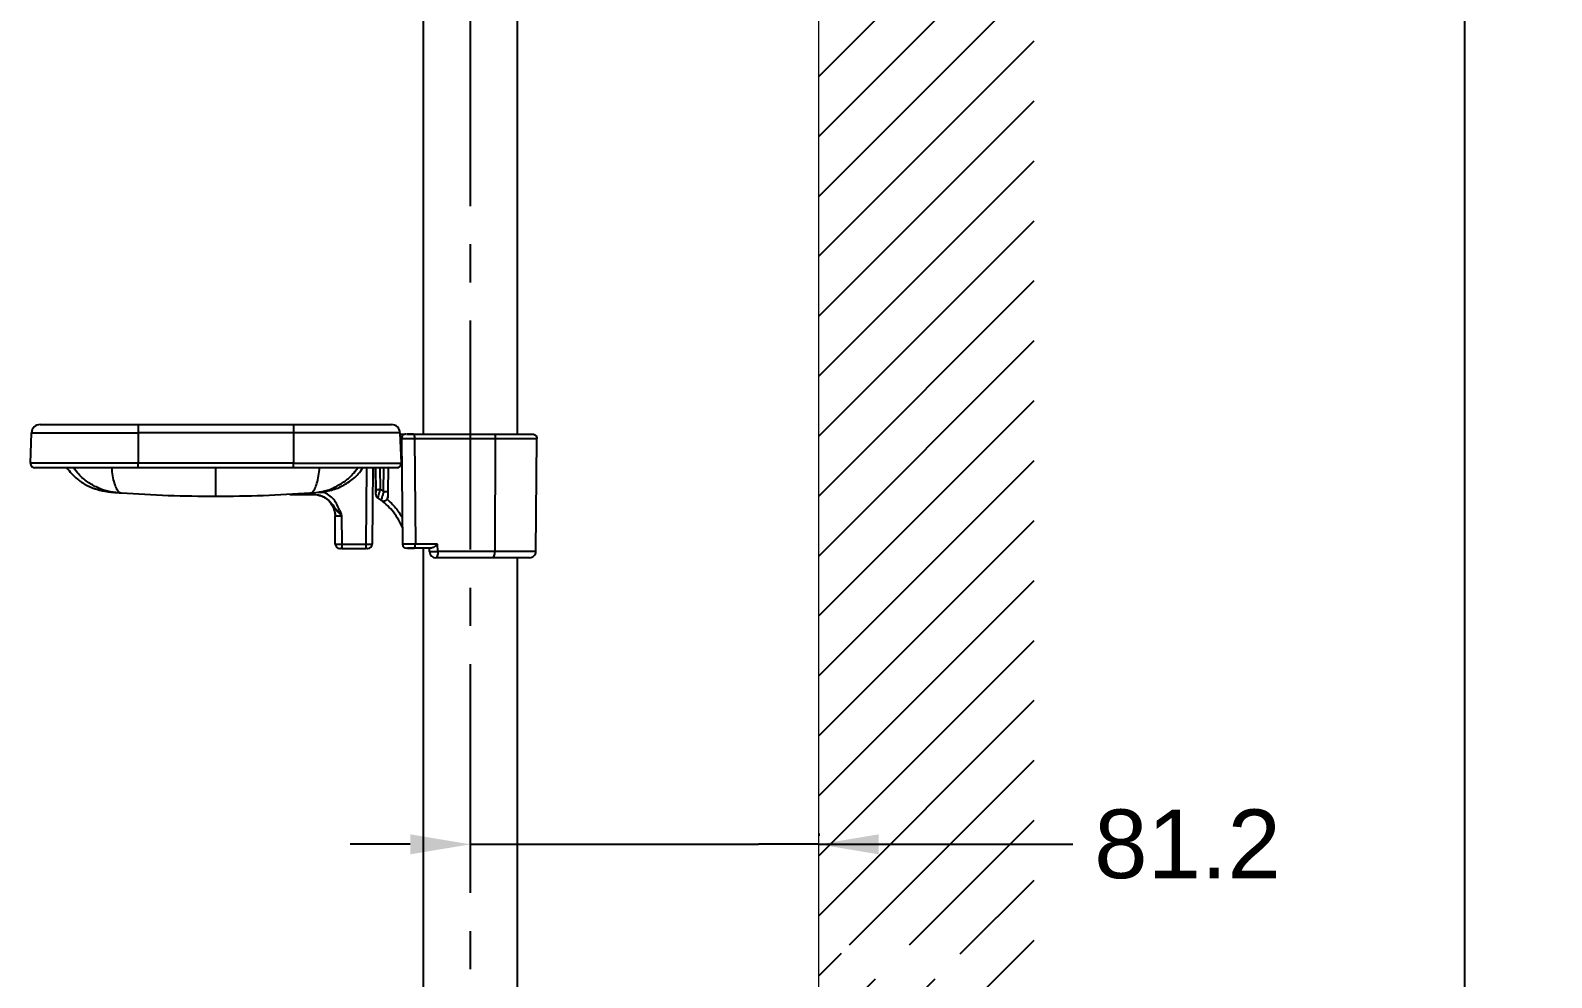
# Model space of a CAD drawing. Header units: millimetres. Extents: x 14183 to 14777, y -4239 to -3399.
# Drawn here: x 14635.8 to 14724.4, y -3894.4 to -3839.3 of the extents above; entities that cross this region are included whole.
import ezdxf

# ---------------------------------------------------------------- set-up
doc = ezdxf.new("R2010")
doc.units = ezdxf.units.MM
doc.header["$LTSCALE"] = 0.1
doc.linetypes.add('CENTER2', pattern=[28.575, 19.05, -3.175, 3.175, -3.175])
doc.linetypes.add('HIDDENX2', pattern=[19.05, 12.7, -6.35])
doc.layers.get('0').update_dxf_attribs({"lineweight": 15})
doc.layers.add('DIM', color=3, linetype='Continuous', lineweight=9)
doc.layers.add('hatch', color=2, linetype='Continuous')
doc.layers.add('HIDDEN', color=8, linetype='HIDDENX2')
doc.styles.add('ARIAL', font='arial.ttf')
doc.dimstyles.new('사본 ISO-25', dxfattribs={"dimtxt": 4, "dimasz": 3.5, "dimexe": 0.5, "dimexo": 0.625, "dimgap": 1.5, "dimtad": 1, "dimtih": 1, "dimtoh": 1, "dimdec": 1, "dimlfac": 4, "dimdsep": 46, "dimtxsty": 'ARIAL', "dimcen": 0, "dimclrd": 3, "dimclre": 3, "dimclrt": 3, "dimadec": 1, "dimazin": 0, "dimtfac": 1, "dimtdec": 1, "dimtmove": 0, "dimatfit": 3, "dimfxl": 1.25, "dimtfill": 1, "dimarcsym": 0})

# ---------------------------------------------------------------- blocks, each defined once
blk = doc.blocks.new('*D58')
at = {"layer": 'Defpoints', "color": 0, "transparency": 16777216}
for p in [(14693.577, -3730.649), (14679.907, -3911.505), (14719.34, -3911.505)]:
    blk.add_point(p, dxfattribs=at)
at = {"layer": 'DIM', "color": 3, "lineweight": -2, "transparency": 16777216}
for p, q in [((14694.202, -3730.649), (14719.84, -3730.649)), ((14719.34, -3734.149), (14719.34, -3817.533)), ((14719.34, -3908.005), (14719.34, -3824.621)), ((14680.532, -3911.505), (14719.84, -3911.505))]:
    blk.add_line(p, q, dxfattribs=at)
at = {"layer": 'DIM', "color": 3, "transparency": 16777216}
for points in [[(14718.756, -3734.149), (14719.923, -3734.149), (14719.34, -3730.649)], [(14718.756, -3908.005), (14719.923, -3908.005), (14719.34, -3911.505)]]:
    blk.add_solid(points, dxfattribs=at)
at = {"layer": 'DIM', "color": 3, "transparency": 16777216, "insert": (14719.34, -3821.077), "char_height": 4, "attachment_point": 5, "style": 'ARIAL', "bg_fill": 3, "box_fill_scale": 1.1, "bg_fill_color": 256, "bg_fill_true_color": 13158600, "bg_fill_transparency": 0}
blk.add_mtext('730', dxfattribs=at)
blk = doc.blocks.new('*D50')
at = {"layer": 'Defpoints', "color": 0, "transparency": 16777216}
for p in [(14661.414, -3886.679), (14681.71, -3886.679), (14681.71, -3886.679)]:
    blk.add_point(p, dxfattribs=at)
at = {"layer": 'DIM', "color": 3, "lineweight": -2, "transparency": 16777216}
for p, q in [((14661.414, -3886.054), (14661.414, -3886.179)), ((14681.71, -3886.054), (14681.71, -3886.179)), ((14657.914, -3886.679), (14654.414, -3886.679)), ((14661.414, -3886.679), (14664.914, -3886.679)), ((14664.914, -3886.679), (14678.21, -3886.679)), ((14681.71, -3886.679), (14678.21, -3886.679)), ((14681.71, -3886.679), (14696.518, -3886.679)), ((14685.21, -3886.679), (14688.71, -3886.679))]:
    blk.add_line(p, q, dxfattribs=at)
at = {"layer": 'DIM', "color": 3, "transparency": 16777216}
for points in [[(14657.914, -3886.096), (14657.914, -3887.263), (14661.414, -3886.679)], [(14685.21, -3886.096), (14685.21, -3887.263), (14681.71, -3886.679)]]:
    blk.add_solid(points, dxfattribs=at)
at = {"layer": 'DIM', "color": 3, "transparency": 16777216, "insert": (14703.195, -3886.679), "char_height": 4, "attachment_point": 5, "style": 'ARIAL', "bg_fill": 3, "box_fill_scale": 1.1, "bg_fill_color": 256, "bg_fill_true_color": 13158600, "bg_fill_transparency": 0}
blk.add_mtext('81.2', dxfattribs=at)

msp = doc.modelspace()

# ---------------------------------------------------------------- hatches: boundary and pattern name
at = {"layer": 'hatch'}
h = msp.add_hatch(dxfattribs=at)
h.set_pattern_fill('ANSI31', color=256, scale=0.777568)
h.set_pattern_definition([(45, (13893.513, -4127.3967), (-1.7456907, 1.7456907), [])])
edge = h.paths.add_edge_path()
edge.add_spline(control_points=[(14681.718, -3892.531), (14681.776, -3892.545), (14681.878, -3892.561), (14682.019, -3892.561), (14682.099, -3892.551), (14682.136, -3892.544)], knot_values=[0, 0, 0, 0, 0.423775, 0.732216, 1, 1, 1, 1], degree=3, periodic=0)
edge.add_line((14681.759, -3892.536), (14682.176, -3892.536))
edge.add_arc((14681.943, -3891.469), 1.093, 280.19055, 282.31636, ccw=False)
edge.add_spline(control_points=[(14682.136, -3892.544), (14682.099, -3892.551), (14682.019, -3892.561), (14681.878, -3892.561), (14681.776, -3892.545), (14681.718, -3892.531)], knot_values=[0, 0, 0, 0, 0.267784, 0.576225, 1, 1, 1, 1], degree=3, periodic=0)
edge.add_line((14681.71, -3892.576), (14681.71, -3894.521))
edge.add_line((14681.71, -3894.521), (14681.759, -3894.521))
edge.add_spline(control_points=[(14682.136, -3894.513), (14682.099, -3894.506), (14682.019, -3894.496), (14681.878, -3894.496), (14681.776, -3894.513), (14681.718, -3894.527)], knot_values=[0, 0, 0, 0, 0.267789, 0.576235, 1, 1, 1, 1], degree=3, periodic=0)
edge.add_line((14684.342, -3894.309), (14684.527, -3894.309))
edge.add_ellipse((14683.876, -3893.529), major_axis=(0, -1), ratio=0.666667, start_angle=218.68219, end_angle=321.31781, ccw=False)
edge.add_line((14682.892, -3892.536), (14681.759, -3892.536))
edge.add_spline(control_points=[(14681.718, -3892.531), (14681.776, -3892.545), (14681.878, -3892.561), (14682.019, -3892.561), (14682.099, -3892.551), (14682.136, -3892.544)], knot_values=[0, 0, 0, 0, 0.423775, 0.732216, 1, 1, 1, 1], degree=3, periodic=0)
edge.add_arc((14681.943, -3891.469), 1.093, 280.19055, 282.31636)
edge.add_line((14682.176, -3892.536), (14689.96, -3892.536))
edge.add_line((14689.96, -3892.536), (14689.96, -3894.521))
edge.add_line((14689.96, -3894.521), (14681.759, -3894.521))
edge.add_spline(control_points=[(14682.136, -3894.513), (14682.099, -3894.506), (14682.019, -3894.496), (14681.878, -3894.496), (14681.776, -3894.513), (14681.718, -3894.527)], knot_values=[0, 0, 0, 0, 0.267789, 0.576235, 1, 1, 1, 1], degree=3, periodic=0)
edge.add_line((14681.718, -3894.527), (14681.71, -3894.529))
edge.add_line((14681.71, -3894.529), (14681.71, -3907.529))
edge.add_line((14681.71, -3907.529), (14681.718, -3907.531))
edge.add_spline(control_points=[(14681.718, -3907.531), (14681.776, -3907.545), (14681.878, -3907.561), (14682.019, -3907.561), (14682.099, -3907.551), (14682.136, -3907.545)], knot_values=[0, 0, 0, 0, 0.423775, 0.732216, 1, 1, 1, 1], degree=3, periodic=0)
edge.add_line((14681.759, -3907.537), (14682.176, -3907.537))
edge.add_arc((14681.943, -3906.469), 1.093, 280.19055, 282.31636, ccw=False)
edge.add_spline(control_points=[(14682.136, -3907.545), (14682.099, -3907.551), (14682.019, -3907.561), (14681.878, -3907.561), (14681.776, -3907.545), (14681.718, -3907.531)], knot_values=[0, 0, 0, 0, 0.267784, 0.576225, 1, 1, 1, 1], degree=3, periodic=0)
edge.add_line((14681.71, -3907.576), (14681.71, -3909.521))
edge.add_line((14681.71, -3909.521), (14681.759, -3909.521))
edge.add_spline(control_points=[(14682.136, -3909.513), (14682.099, -3909.507), (14682.019, -3909.497), (14681.878, -3909.497), (14681.776, -3909.513), (14681.718, -3909.527)], knot_values=[0, 0, 0, 0, 0.267789, 0.576235, 1, 1, 1, 1], degree=3, periodic=0)
edge.add_line((14683.274, -3909.31), (14683.46, -3909.31))
edge.add_ellipse((14683.876, -3908.529), major_axis=(0, -1), ratio=0.666667, start_angle=218.68219, end_angle=321.31781, ccw=False)
edge.add_line((14682.892, -3907.537), (14681.759, -3907.537))
edge.add_spline(control_points=[(14681.718, -3907.531), (14681.776, -3907.545), (14681.878, -3907.561), (14682.019, -3907.561), (14682.099, -3907.551), (14682.136, -3907.545)], knot_values=[0, 0, 0, 0, 0.423775, 0.732216, 1, 1, 1, 1], degree=3, periodic=0)
edge.add_arc((14681.943, -3906.469), 1.093, 280.19055, 282.31636)
edge.add_line((14682.176, -3907.537), (14689.96, -3907.537))
edge.add_line((14689.96, -3907.537), (14689.96, -3909.521))
edge.add_line((14689.96, -3909.521), (14681.759, -3909.521))
edge.add_spline(control_points=[(14682.136, -3909.513), (14682.099, -3909.507), (14682.019, -3909.497), (14681.878, -3909.497), (14681.776, -3909.513), (14681.718, -3909.527)], knot_values=[0, 0, 0, 0, 0.267789, 0.576235, 1, 1, 1, 1], degree=3, periodic=0)
edge.add_line((14681.718, -3909.527), (14681.71, -3909.529))
edge.add_line((14681.71, -3909.529), (14681.71, -4145.343))
edge.add_line((14681.71, -4145.343), (14694.257, -4145.343))
edge.add_line((14694.257, -4145.343), (14694.257, -3568.977))
edge.add_line((14694.257, -3568.977), (14681.71, -3568.977))
edge.add_line((14681.71, -3568.977), (14681.71, -3892.529))
edge.add_line((14681.71, -3892.529), (14681.718, -3892.531))

# ---------------------------------------------------------------- linework, layer by layer
msp.add_line((14681.71, -4145.343), (14681.71, -3568.366))
at = {"linetype": 'Continuous', "lineweight": 25}
for p, q in [((14658.664, -3795.442), (14658.664, -3862.782)), ((14664.164, -3862.782), (14664.164, -3795.442)), ((14642.065, -3862.231), (14642.065, -3862.716)), ((14642.065, -3862.231), (14651.11, -3862.231)), ((14651.11, -3862.231), (14651.11, -3862.716)), ((14635.793, -3864.483), (14635.854, -3862.716)), ((14642.065, -3862.716), (14642.065, -3864.483)), ((14651.11, -3862.716), (14642.065, -3862.716)), ((14651.11, -3862.716), (14651.11, -3864.483)), ((14657.32, -3862.716), (14657.382, -3864.483)), ((14657.322, -3862.782), (14657.621, -3862.782)), ((14657.331, -3863.036), (14657.414, -3863.036)), ((14657.414, -3863.035), (14657.414, -3863.035)), ((14657.414, -3863.036), (14657.467, -3869.191)), ((14658.087, -3862.782), (14662.788, -3862.782)), ((14658.161, -3863.036), (14662.872, -3863.035)), ((14658.161, -3863.036), (14658.215, -3869.191)), ((14662.872, -3863.035), (14662.85, -3869.619)), ((14665.236, -3869.621), (14665.294, -3863.034)), ((14642.065, -3864.483), (14635.793, -3864.483)), ((14651.11, -3864.483), (14642.065, -3864.483)), ((14642.065, -3864.743), (14642.065, -3864.483)), ((14651.11, -3864.743), (14642.065, -3864.743)), ((14651.11, -3864.743), (14651.11, -3864.483)), ((14651.11, -3864.483), (14657.382, -3864.483)), ((14655.363, -3864.743), (14655.325, -3869.192)), ((14655.741, -3864.743), (14655.702, -3869.192)), ((14655.907, -3866.004), (14655.896, -3864.743)), ((14655.896, -3864.743), (14655.908, -3866.193)), ((14656.147, -3864.743), (14656.158, -3866.004)), ((14656.368, -3866.139), (14656.38, -3864.743)), ((14656.631, -3864.743), (14656.619, -3866.139)), ((14650.903, -3866.301), (14650.953, -3866.301)), ((14650.953, -3866.301), (14650.953, -3866.301)), ((14650.953, -3866.301), (14652.288, -3866.301)), ((14650.953, -3866.301), (14652.282, -3866.301)), ((14652.264, -3866.214), (14652.547, -3866.168)), ((14652.277, -3866.284), (14652.56, -3866.33)), ((14652.549, -3866.181), (14652.868, -3866.156)), ((14652.668, -3866.183), (14652.851, -3866.16)), ((14655.909, -3866.28), (14655.917, -3866.341)), ((14655.917, -3866.341), (14655.917, -3866.36)), ((14656.215, -3866.642), (14656.023, -3866.508)), ((14656.158, -3866.004), (14656.368, -3866.139)), ((14656.217, -3866.635), (14656.261, -3866.667)), ((14656.617, -3866.427), (14656.606, -3866.486)), ((14656.616, -3866.443), (14656.609, -3866.502)), ((14656.609, -3866.502), (14656.609, -3866.486)), ((14653.447, -3867.106), (14653.484, -3867.207)), ((14653.503, -3867.275), (14653.538, -3867.546)), ((14653.538, -3867.546), (14653.552, -3867.545)), ((14653.552, -3869.192), (14653.538, -3867.546)), ((14653.829, -3867.459), (14653.684, -3867.303)), ((14653.825, -3867.254), (14653.885, -3867.442)), ((14653.829, -3867.459), (14653.885, -3867.442)), ((14653.915, -3867.546), (14653.829, -3867.459)), ((14653.885, -3867.442), (14653.915, -3867.546)), ((14653.915, -3867.546), (14653.929, -3869.192)), ((14653.929, -3869.192), (14655.325, -3869.192)), ((14653.929, -3869.192), (14653.929, -3869.442)), ((14653.929, -3869.442), (14655.325, -3869.442)), ((14655.325, -3869.423), (14655.325, -3869.442)), ((14655.37, -3869.442), (14655.325, -3869.442)), ((14658.141, -3869.44), (14657.796, -3869.44)), ((14658.141, -3869.44), (14658.168, -3869.422)), ((14659.106, -3869.44), (14658.141, -3869.44)), ((14659.51, -3869.191), (14658.215, -3869.191)), ((14658.664, -3869.44), (14658.664, -3908.906)), ((14659.037, -3869.629), (14659.031, -3869.44)), ((14659.525, -3869.619), (14659.51, -3869.191)), ((14662.724, -3869.993), (14659.414, -3869.993)), ((14662.85, -3869.619), (14659.525, -3869.619)), ((14664.164, -3908.906), (14664.164, -3869.993))]:
    msp.add_line(p, q, dxfattribs=at)
at = {"linetype": 'Continuous', "lineweight": 25, "flags": 128}
msp.add_lwpolyline([(14658.087, -3862.782), (14658.102, -3862.787), (14658.116, -3862.802), (14658.129, -3862.825), (14658.14, -3862.857), (14658.149, -3862.895), (14658.156, -3862.939), (14658.16, -3862.986), (14658.161, -3863.036)], dxfattribs=at)
at = {"linetype": 'Continuous', "lineweight": 25}
for centre, radius, start, end in [((14636.356, -3862.733), 0.502, 90.00631, 177.99641), ((14656.818, -3862.733), 0.502, 1.99884, 90.00394), ((14636.044, -3864.492), 0.251, 177.99992, 270), ((14657.131, -3864.492), 0.251, 269.99169, 2), ((14653.804, -3869.19), 0.251, 180.5, 270), ((14655.451, -3869.19), 0.251, 270, 359.5), ((14657.719, -3869.189), 0.251, 180.49998, 269.99956), ((14659.414, -3869.616), 0.377, 182, 270)]:
    msp.add_arc(centre, radius, start, end, dxfattribs=at)
for points, knots in [([(14636.356, -3862.231), (14636.375, -3862.231), (14636.413, -3862.231), (14636.731, -3862.231), (14637.257, -3862.231), (14638, -3862.231), (14638.763, -3862.231), (14639.434, -3862.231), (14640.121, -3862.231), (14640.999, -3862.231), (14641.717, -3862.231), (14642.065, -3862.231)], [0, 0, 0, 0, 0.116497, 0.239972, 0.36858, 0.499917, 0.631255, 0.695634, 0.760028, 0.883503, 1, 1, 1, 1]), ([(14651.11, -3862.231), (14651.458, -3862.231), (14652.175, -3862.231), (14653.239, -3862.231), (14654.262, -3862.231), (14655.175, -3862.231), (14655.795, -3862.231), (14656.187, -3862.231), (14656.498, -3862.231), (14656.762, -3862.231), (14656.799, -3862.231), (14656.818, -3862.231)], [0, 0, 0, 0, 0.1164968, 0.2399717, 0.36858, 0.4999177, 0.6312549, 0.6956339, 0.7600282, 0.8835032, 1, 1, 1, 1]), ([(14635.854, -3862.716), (14635.877, -3862.716), (14635.924, -3862.716), (14636.293, -3862.716), (14636.867, -3862.716), (14637.645, -3862.716), (14638.592, -3862.716), (14639.673, -3862.716), (14640.845, -3862.716), (14641.658, -3862.716), (14642.065, -3862.716)], [0, 0, 0, 0, 0.125, 0.25, 0.375, 0.5, 0.625, 0.75, 0.875, 1, 1, 1, 1]), ([(14657.32, -3862.716), (14657.297, -3862.716), (14657.251, -3862.716), (14656.882, -3862.716), (14656.308, -3862.716), (14655.529, -3862.716), (14654.582, -3862.716), (14653.502, -3862.716), (14652.329, -3862.716), (14651.516, -3862.716), (14651.11, -3862.716)], [0, 0, 0, 0, 0.125, 0.25, 0.375, 0.5, 0.625, 0.75, 0.875, 1, 1, 1, 1]), ([(14657.665, -3862.782), (14657.632, -3862.786), (14657.565, -3862.794), (14657.482, -3862.852), (14657.424, -3862.936), (14657.417, -3863.003), (14657.414, -3863.036)], [0, 0, 0, 0, 0.249999, 0.499999, 0.749997, 1, 1, 1, 1]), ([(14657.414, -3863.036), (14657.417, -3863.036), (14657.423, -3863.036), (14657.473, -3863.036), (14657.548, -3863.036), (14657.645, -3863.036), (14657.759, -3863.036), (14657.888, -3863.036), (14658.026, -3863.036), (14658.116, -3863.036), (14658.161, -3863.036)], [0, 0, 0, 0, 0.12912, 0.25545, 0.378991, 0.49974, 0.620421, 0.744025, 0.870551, 1, 1, 1, 1]), ([(14658.115, -3862.8), (14658.065, -3862.797), (14657.97, -3862.792), (14657.841, -3862.786), (14657.744, -3862.783), (14657.714, -3862.782), (14657.699, -3862.782)], [0, 0, 0, 0, 0.2735607, 0.5313963, 0.7734668, 1, 1, 1, 1]), ([(14657.699, -3862.782), (14657.699, -3862.782), (14657.708, -3862.782), (14657.741, -3862.782), (14657.795, -3862.782), (14657.862, -3862.782), (14657.935, -3862.782), (14658.013, -3862.782), (14658.062, -3862.782), (14658.087, -3862.782)], [0, 0, 0, 0, 0.006937, 0.172201, 0.337589, 0.502684, 0.668249, 0.832513, 1, 1, 1, 1]), ([(14662.788, -3862.782), (14662.798, -3862.786), (14662.82, -3862.794), (14662.846, -3862.852), (14662.867, -3862.936), (14662.871, -3863.002), (14662.872, -3863.035)], [0, 0, 0, 0, 0.248974, 0.498238, 0.749788, 1, 1, 1, 1]), ([(14662.788, -3862.782), (14663.107, -3862.782), (14663.746, -3862.782), (14664.465, -3862.782), (14664.95, -3862.782), (14665.012, -3862.782), (14665.042, -3862.782)], [0, 0, 0, 0, 0.25, 0.5, 0.749999, 1, 1, 1, 1]), ([(14662.872, -3863.035), (14663.215, -3863.035), (14663.901, -3863.035), (14664.674, -3863.035), (14665.195, -3863.034), (14665.261, -3863.034), (14665.294, -3863.034)], [0, 0, 0, 0, 0.25, 0.5, 0.75, 1, 1, 1, 1]), ([(14665.042, -3862.782), (14665.075, -3862.786), (14665.141, -3862.794), (14665.224, -3862.852), (14665.282, -3862.935), (14665.29, -3863.001), (14665.294, -3863.034)], [0, 0, 0, 0, 0.25, 0.499995, 0.750001, 1, 1, 1, 1]), ([(14642.065, -3864.743), (14641.697, -3864.743), (14640.941, -3864.743), (14640.014, -3864.743), (14639.29, -3864.743), (14638.582, -3864.743), (14637.777, -3864.743), (14637.123, -3864.743), (14636.709, -3864.743), (14636.381, -3864.743), (14636.103, -3864.743), (14636.063, -3864.743), (14636.044, -3864.743)], [0, 0, 0, 0, 0.1164774, 0.239932, 0.3043014, 0.3686841, 0.5000003, 0.6313159, 0.6956849, 0.7600679, 0.8835229, 1, 1, 1, 1]), ([(14637.917, -3864.743), (14638, -3864.858), (14638.179, -3865.107), (14638.485, -3865.374), (14638.717, -3865.546), (14638.851, -3865.634), (14638.925, -3865.679), (14638.996, -3865.721), (14639.1, -3865.778), (14639.248, -3865.851), (14639.426, -3865.925), (14639.622, -3865.993), (14639.834, -3866.051), (14640.067, -3866.101), (14640.331, -3866.145), (14640.522, -3866.169), (14640.625, -3866.181)], [0, 0, 0, 0, 0.040606, 0.088135, 0.116053, 0.124314, 0.133574, 0.145027, 0.159264, 0.19715, 0.268584, 0.364706, 0.485822, 0.632052, 0.803443, 1, 1, 1, 1]), ([(14640.91, -3866.214), (14640.708, -3866.189), (14640.293, -3866.136), (14639.686, -3865.919), (14639.114, -3865.584), (14638.637, -3865.191), (14638.405, -3864.876), (14638.307, -3864.743)], [0, 0, 0, 0, 0.1979448, 0.4057632, 0.6213005, 0.8405829, 1, 1, 1, 1]), ([(14641.097, -3866.228), (14641.049, -3866.213), (14640.949, -3866.183), (14640.812, -3865.988), (14640.69, -3865.666), (14640.593, -3865.252), (14640.554, -3864.904), (14640.536, -3864.743)], [0, 0, 0, 0, 0.191346, 0.393026, 0.602872, 0.816677, 1, 1, 1, 1]), ([(14646.587, -3866.427), (14646.587, -3866.415), (14646.587, -3866.392), (14646.587, -3866.203), (14646.587, -3865.887), (14646.587, -3865.44), (14646.587, -3865.045), (14646.587, -3864.788), (14646.587, -3864.743)], [0, 0, 0, 0, 0.17747, 0.364748, 0.559796, 0.75861, 0.957424, 1, 1, 1, 1]), ([(14657.131, -3864.743), (14657.111, -3864.743), (14657.071, -3864.743), (14656.793, -3864.743), (14656.465, -3864.743), (14656.051, -3864.743), (14655.398, -3864.743), (14654.592, -3864.743), (14653.884, -3864.743), (14653.16, -3864.743), (14652.233, -3864.743), (14651.477, -3864.743), (14651.11, -3864.743)], [0, 0, 0, 0, 0.116478, 0.239932, 0.304301, 0.368684, 0.5, 0.631316, 0.695685, 0.760068, 0.883522, 1, 1, 1, 1]), ([(14652.077, -3866.228), (14652.125, -3866.213), (14652.225, -3866.183), (14652.362, -3865.988), (14652.484, -3865.666), (14652.581, -3865.252), (14652.62, -3864.904), (14652.638, -3864.743)], [0, 0, 0, 0, 0.191346, 0.393028, 0.602871, 0.816679, 1, 1, 1, 1]), ([(14652.547, -3866.168), (14652.654, -3866.153), (14652.973, -3866.11), (14653.488, -3865.916), (14654.061, -3865.585), (14654.537, -3865.19), (14654.769, -3864.876), (14654.867, -3864.743)], [0, 0, 0, 0, 0.115628, 0.344749, 0.582424, 0.824239, 1, 1, 1, 1]), ([(14652.851, -3866.16), (14653.105, -3866.105), (14653.613, -3865.997), (14654.302, -3865.625), (14654.84, -3865.206), (14655.082, -3864.869), (14655.173, -3864.743)], [0, 0, 0, 0, 0.277553, 0.55557, 0.834026, 1, 1, 1, 1]), ([(14640.91, -3866.214), (14640.783, -3866.204), (14640.529, -3866.185), (14640.492, -3866.182), (14640.474, -3866.18)], [0, 0, 0, 0, 0.499888, 1, 1, 1, 1]), ([(14641.097, -3866.228), (14641.073, -3866.226), (14641.025, -3866.223), (14640.966, -3866.218), (14640.924, -3866.215), (14640.915, -3866.214), (14640.91, -3866.214)], [0, 0, 0, 0, 0.254966, 0.506694, 0.754691, 1, 1, 1, 1]), ([(14646.587, -3866.427), (14645.662, -3866.418), (14643.813, -3866.401), (14642.002, -3866.285), (14641.097, -3866.228)], [0, 0, 0, 0, 0.500315, 1, 1, 1, 1]), ([(14652.077, -3866.228), (14651.172, -3866.285), (14649.362, -3866.401), (14647.512, -3866.418), (14646.587, -3866.427)], [0, 0, 0, 0, 0.499685, 1, 1, 1, 1]), ([(14652.264, -3866.214), (14652.26, -3866.214), (14652.251, -3866.215), (14652.208, -3866.218), (14652.15, -3866.223), (14652.101, -3866.226), (14652.077, -3866.228)], [0, 0, 0, 0, 0.245287, 0.493313, 0.745043, 1, 1, 1, 1]), ([(14652.282, -3866.301), (14652.441, -3866.318), (14652.684, -3866.344), (14652.975, -3866.5), (14653.211, -3866.693), (14653.368, -3866.886), (14653.42, -3867.032), (14653.426, -3867.049)], [0, 0, 0, 0, 0.328919, 0.500971, 0.677587, 0.963422, 1, 1, 1, 1]), ([(14652.288, -3866.212), (14652.288, -3866.225), (14652.288, -3866.251), (14652.288, -3866.275), (14652.288, -3866.282), (14652.288, -3866.284)], [0, 0, 0, 0, 0.426057, 0.852096, 1, 1, 1, 1]), ([(14652.288, -3866.284), (14652.288, -3866.288), (14652.288, -3866.299), (14652.288, -3866.3), (14652.288, -3866.301)], [0, 0, 0, 0, 0.394981, 1, 1, 1, 1]), ([(14652.552, -3866.33), (14652.56, -3866.331), (14652.616, -3866.341), (14652.695, -3866.367), (14652.832, -3866.419), (14652.947, -3866.478), (14653.029, -3866.538), (14653.053, -3866.555)], [0, 0, 0, 0, 0.04417, 0.307078, 0.449872, 0.839184, 1, 1, 1, 1]), ([(14653.825, -3867.254), (14653.723, -3867.022), (14653.569, -3866.672), (14653.192, -3866.325), (14652.965, -3866.215), (14652.851, -3866.16)], [0, 0, 0, 0, 0.4990587, 0.7495412, 1, 1, 1, 1]), ([(14653.053, -3866.554), (14653.059, -3866.56), (14653.097, -3866.597), (14653.156, -3866.656), (14653.205, -3866.705)], [0, 0, 0, 0, 0.154509, 1, 1, 1, 1]), ([(14653.053, -3866.555), (14653.068, -3866.566), (14653.205, -3866.661), (14653.42, -3866.923), (14653.593, -3867.172), (14653.684, -3867.303)], [0, 0, 0, 0, 0.055401, 0.503224, 1, 1, 1, 1]), ([(14653.195, -3866.708), (14653.295, -3866.82), (14653.436, -3866.979), (14653.467, -3867.184), (14653.475, -3867.243)], [0, 0, 0, 0, 0.709612, 1, 1, 1, 1]), ([(14655.907, -3866.004), (14655.91, -3866.004), (14655.918, -3866.004), (14655.976, -3866.005), (14656.059, -3866.004), (14656.125, -3866.004), (14656.158, -3866.004)], [0, 0, 0, 0, 0.2499863, 0.4999929, 0.7499942, 1, 1, 1, 1]), ([(14655.909, -3866.3), (14655.909, -3866.299), (14655.909, -3866.297), (14655.909, -3866.276), (14655.909, -3866.246), (14655.908, -3866.193), (14655.908, -3866.112), (14655.907, -3866.04), (14655.907, -3866.004)], [0, 0, 0, 0, 0.123683, 0.250301, 0.3726, 0.500806, 0.75002, 1, 1, 1, 1]), ([(14655.909, -3866.3), (14655.911, -3866.32), (14655.913, -3866.36), (14655.93, -3866.396), (14655.938, -3866.414)], [0, 0, 0, 0, 0.511972, 1, 1, 1, 1]), ([(14655.917, -3866.359), (14655.917, -3866.36), (14655.92, -3866.38), (14655.939, -3866.419), (14655.973, -3866.47), (14656.006, -3866.495), (14656.023, -3866.508)], [0, 0, 0, 0, 0.002224, 0.338165, 0.674096, 1, 1, 1, 1]), ([(14655.917, -3866.36), (14655.921, -3866.375), (14655.926, -3866.394), (14655.936, -3866.408), (14655.937, -3866.41)], [0, 0, 0, 0, 0.854336, 1, 1, 1, 1]), ([(14655.935, -3866.409), (14655.947, -3866.429), (14655.971, -3866.47), (14656.007, -3866.488), (14656.026, -3866.497)], [0, 0, 0, 0, 0.486756, 1, 1, 1, 1]), ([(14655.984, -3866.47), (14655.986, -3866.472), (14655.998, -3866.485), (14656.014, -3866.492), (14656.027, -3866.498)], [0, 0, 0, 0, 0.1412523, 1, 1, 1, 1]), ([(14656.026, -3866.497), (14656.026, -3866.497), (14656.023, -3866.508), (14656.023, -3866.508), (14656.023, -3866.508)], [0, 0, 0, 0, 0.0100696, 1, 1, 1, 1]), ([(14656.158, -3866.004), (14656.142, -3866.066), (14656.11, -3866.192), (14656.073, -3866.33), (14656.049, -3866.417), (14656.034, -3866.47), (14656.029, -3866.488), (14656.026, -3866.497)], [0, 0, 0, 0, 0.275372, 0.555351, 0.700576, 0.84925, 1, 1, 1, 1]), ([(14656.218, -3866.632), (14656.218, -3866.632), (14656.215, -3866.643), (14656.215, -3866.643), (14656.215, -3866.642)], [0, 0, 0, 0, 0.005988, 1, 1, 1, 1]), ([(14656.216, -3866.63), (14656.24, -3866.646), (14656.287, -3866.677), (14656.365, -3866.689), (14656.43, -3866.681), (14656.481, -3866.658), (14656.526, -3866.625), (14656.571, -3866.574), (14656.608, -3866.5), (14656.614, -3866.444), (14656.617, -3866.416)], [0, 0, 0, 0, 0.152436, 0.292144, 0.405896, 0.489447, 0.583158, 0.707033, 0.850788, 1, 1, 1, 1]), ([(14657.459, -3868.232), (14657.308, -3867.92), (14657.007, -3867.297), (14656.48, -3866.849), (14656.216, -3866.624)], [0, 0, 0, 0, 0.500284, 1, 1, 1, 1]), ([(14656.368, -3866.139), (14656.35, -3866.2), (14656.314, -3866.325), (14656.272, -3866.463), (14656.245, -3866.551), (14656.227, -3866.604), (14656.221, -3866.622), (14656.218, -3866.632)], [0, 0, 0, 0, 0.2736667, 0.5529297, 0.6980339, 0.8473342, 1, 1, 1, 1]), ([(14656.368, -3866.139), (14656.401, -3866.139), (14656.467, -3866.139), (14656.55, -3866.139), (14656.608, -3866.139), (14656.615, -3866.139), (14656.619, -3866.139)], [0, 0, 0, 0, 0.250001, 0.500002, 0.749995, 1, 1, 1, 1]), ([(14656.564, -3866.579), (14656.736, -3866.738), (14657.08, -3867.054), (14657.329, -3867.45), (14657.454, -3867.647)], [0, 0, 0, 0, 0.500023, 1, 1, 1, 1]), ([(14656.619, -3866.139), (14656.619, -3866.175), (14656.618, -3866.249), (14656.617, -3866.332), (14656.617, -3866.387), (14656.617, -3866.407), (14656.617, -3866.416)], [0, 0, 0, 0, 0.333952, 0.667617, 0.838537, 1, 1, 1, 1]), ([(14653.464, -3867.133), (14653.487, -3867.203), (14653.53, -3867.341), (14653.54, -3867.485), (14653.545, -3867.555)], [0, 0, 0, 0, 0.514187, 1, 1, 1, 1]), ([(14653.552, -3867.545), (14653.556, -3867.544), (14653.566, -3867.542), (14653.643, -3867.542), (14653.766, -3867.543), (14653.865, -3867.545), (14653.915, -3867.546)], [0, 0, 0, 0, 0.145343, 0.430203, 0.715051, 1, 1, 1, 1]), ([(14653.684, -3867.303), (14653.705, -3867.295), (14653.749, -3867.281), (14653.8, -3867.263), (14653.825, -3867.254)], [0, 0, 0, 0, 0.500006, 1, 1, 1, 1]), ([(14653.552, -3869.192), (14653.558, -3869.193), (14653.57, -3869.194), (14653.657, -3869.194), (14653.781, -3869.194), (14653.88, -3869.193), (14653.929, -3869.192)], [0, 0, 0, 0, 0.250002, 0.500009, 0.750003, 1, 1, 1, 1]), ([(14653.804, -3869.442), (14653.805, -3869.442), (14653.809, -3869.442), (14653.83, -3869.442), (14653.84, -3869.442)], [0, 0, 0, 0, 0.50829, 1, 1, 1, 1]), ([(14653.84, -3869.442), (14653.842, -3869.441), (14653.845, -3869.441), (14653.863, -3869.438), (14653.892, -3869.432), (14653.918, -3869.427), (14653.931, -3869.424)], [0, 0, 0, 0, 0.211615, 0.448285, 0.7109, 1, 1, 1, 1]), ([(14655.325, -3869.192), (14655.374, -3869.193), (14655.473, -3869.194), (14655.598, -3869.194), (14655.685, -3869.194), (14655.696, -3869.193), (14655.702, -3869.192)], [0, 0, 0, 0, 0.25, 0.499994, 0.749998, 1, 1, 1, 1]), ([(14655.325, -3869.192), (14655.325, -3869.225), (14655.325, -3869.29), (14655.325, -3869.375), (14655.325, -3869.407), (14655.325, -3869.423)], [0, 0, 0, 0, 0.333328, 0.666671, 1, 1, 1, 1]), ([(14655.325, -3869.424), (14655.339, -3869.427), (14655.364, -3869.432), (14655.393, -3869.438), (14655.41, -3869.441), (14655.413, -3869.441), (14655.415, -3869.442)], [0, 0, 0, 0, 0.289084, 0.551715, 0.788407, 1, 1, 1, 1]), ([(14655.414, -3869.442), (14655.424, -3869.442), (14655.446, -3869.442), (14655.449, -3869.442), (14655.451, -3869.442)], [0, 0, 0, 0, 0.499318, 1, 1, 1, 1]), ([(14658.215, -3869.191), (14658.168, -3869.191), (14658.077, -3869.192), (14657.938, -3869.192), (14657.811, -3869.193), (14657.699, -3869.193), (14657.604, -3869.193), (14657.529, -3869.192), (14657.477, -3869.192), (14657.471, -3869.191), (14657.467, -3869.191)], [0, 0, 0, 0, 0.132549, 0.260066, 0.382548, 0.499994, 0.617635, 0.740185, 0.867642, 1, 1, 1, 1]), ([(14657.752, -3869.44), (14657.743, -3869.44), (14657.723, -3869.44), (14657.72, -3869.44), (14657.719, -3869.44)], [0, 0, 0, 0, 0.48858, 1, 1, 1, 1]), ([(14657.753, -3869.44), (14657.767, -3869.44), (14657.798, -3869.44), (14657.895, -3869.437), (14658.024, -3869.431), (14658.119, -3869.426), (14658.168, -3869.423)], [0, 0, 0, 0, 0.2268014, 0.4689275, 0.7265932, 1, 1, 1, 1]), ([(14658.168, -3869.422), (14658.168, -3869.422), (14658.178, -3869.416), (14658.194, -3869.369), (14658.211, -3869.29), (14658.214, -3869.224), (14658.215, -3869.191)], [0, 0, 0, 0, 0.015719, 0.343826, 0.671917, 1, 1, 1, 1]), ([(14659.51, -3869.191), (14659.48, -3869.218), (14659.418, -3869.274), (14659.307, -3869.352), (14659.212, -3869.409), (14659.144, -3869.436), (14659.118, -3869.439), (14659.106, -3869.44)], [0, 0, 0, 0, 0.23089, 0.47596, 0.769213, 0.891291, 1, 1, 1, 1]), ([(14659.037, -3869.629), (14659.039, -3869.63), (14659.043, -3869.631), (14659.075, -3869.631), (14659.123, -3869.631), (14659.188, -3869.63), (14659.265, -3869.628), (14659.35, -3869.626), (14659.439, -3869.623), (14659.496, -3869.621), (14659.525, -3869.619)], [0, 0, 0, 0, 0.1249989, 0.2499943, 0.3749982, 0.4999983, 0.6249976, 0.7499983, 0.8749997, 1, 1, 1, 1]), ([(14659.525, -3869.619), (14659.523, -3869.669), (14659.519, -3869.767), (14659.494, -3869.89), (14659.457, -3869.976), (14659.428, -3869.987), (14659.414, -3869.993)], [0, 0, 0, 0, 0.249996, 0.499997, 0.750001, 1, 1, 1, 1]), ([(14662.724, -3869.993), (14662.739, -3869.987), (14662.771, -3869.976), (14662.812, -3869.89), (14662.841, -3869.767), (14662.847, -3869.669), (14662.85, -3869.619)], [0, 0, 0, 0, 0.250005, 0.50001, 0.750007, 1, 1, 1, 1]), ([(14664.859, -3869.993), (14664.83, -3869.993), (14664.772, -3869.993), (14664.313, -3869.993), (14663.632, -3869.993), (14663.026, -3869.993), (14662.724, -3869.993)], [0, 0, 0, 0, 0.250001, 0.5, 0.75, 1, 1, 1, 1]), ([(14665.236, -3869.619), (14665.204, -3869.619), (14665.139, -3869.619), (14664.625, -3869.619), (14663.864, -3869.619), (14663.188, -3869.619), (14662.85, -3869.619)], [0, 0, 0, 0, 0.25, 0.5, 0.749999, 1, 1, 1, 1]), ([(14664.859, -3869.993), (14664.908, -3869.987), (14665.007, -3869.976), (14665.131, -3869.89), (14665.218, -3869.767), (14665.23, -3869.669), (14665.236, -3869.619)], [0, 0, 0, 0, 0.25, 0.499998, 0.749999, 1, 1, 1, 1])]:
    msp.add_open_spline(points, degree=3, knots=knots, dxfattribs=at)
at = {"layer": 'HIDDEN', "color": 1, "linetype": 'CENTER2', "ltscale": 7}
msp.add_line((14661.414, -3636.147), (14661.414, -3912.231), dxfattribs=at)

# ---------------------------------------------------------------- next in the draw order: dimensions: what is measured, and where the dimension line sits
at = {"layer": 'DIM'}
dim = msp.add_linear_dim(base=(14719.34, -3911.505), p1=(14693.577, -3730.649), p2=(14679.907, -3911.505), angle=90, text='730', dimstyle='사본 ISO-25', override={"dimtad": 0}, dxfattribs=at)
dim.commit()
dim.dimension.update_dxf_attribs({"geometry": '*D58', "text_midpoint": (14719.34, -3821.077)})

# ---------------------------------------------------------------- next in the draw order: dimensions: what is measured, and where the dimension line sits
dim = msp.add_linear_dim(base=(14681.71, -3886.679), p1=(14661.414, -3886.679), p2=(14681.71, -3886.679), dimstyle='사본 ISO-25', override={"dimtad": 0}, dxfattribs=at)
dim.commit()
dim.dimension.update_dxf_attribs({"geometry": '*D50', "text_midpoint": (14703.195, -3886.679), "dimtype": 160})

doc.saveas('drawing.dxf')
